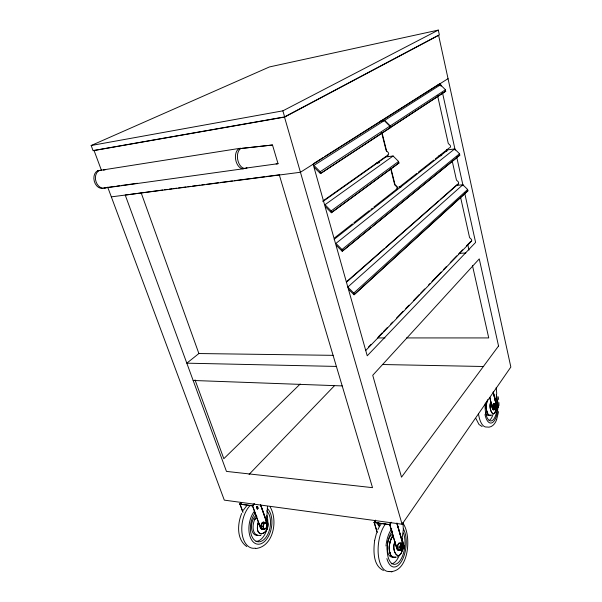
<?xml version="1.0" encoding="UTF-8"?>
<svg xmlns="http://www.w3.org/2000/svg" width="602" height="602" viewBox="0 0 602 602"><rect width="100%" height="100%" fill="white"/><g stroke="black" fill="none" stroke-linecap="round" stroke-linejoin="round"><path stroke-width="0.9" d="M402.768 547.564C402.106 546.006 404.22 543.892 404.506 546.383L403.664 548.708L402.67 547.226M404.506 546.383L404.205 547.948M267.469 506.448L266.927 516.245L265.813 521.482M495.243 406.147L495.882 407.689M495.423 406.485L495.431 405.357M495.709 405.853L496.048 407.584L495.807 406.914M496.545 406.207L496.695 407.17M498.057 407.403L497.801 405.266A1.272 0.512 -88.7 0 0 497.29 406.794A1.272 0.512 -88.7 0 0 497.959 407.72A1.272 0.512 -88.7 0 0 498.238 405.868L497.989 407.674L497.019 407.885M496.266 406.538C496.838 405.409 495.717 404.198 495.461 405.846M497.862 407.584L497.214 407.426L496.469 403.769C492.714 402.053 491.894 406.651 493.347 409.044L496.432 409.036L496.974 407.712L496.642 406.553M494.603 404.371L494.618 403.686M495.205 409.134L494.611 406.531L495.243 403.844L493.384 403.761M401.684 546.654L402.189 548.332M401.745 547.083L401.745 546.247M402.685 546.804L402.776 547.632M400.751 546.932L400.691 546.503M400.894 546.955L400.751 546.097M401.248 547.007L401.496 545.502M402.302 548.249L402.121 548.52C400.322 549.032 400.503 545.811 401.376 544.915M402.317 547.248C401.7 545.66 403.904 544.479 403.664 545.472M402.761 546.812L403.332 545.389L402.505 543.139L400.676 543.711L399.713 547.286L400.586 550.258L402.414 549.656L402.866 548.731L402.309 547.91M400.586 550.258L398.449 549.927L397.613 547.722L397.802 545.134L398.84 543.215L402.505 543.139M404.499 547.195L404.454 546.037L403.814 545.465A1.595 0.745 -83.6 0 0 403.039 547.549A1.595 0.745 -83.6 0 0 404.025 548.422A1.595 0.745 -83.6 0 0 404.454 546.037M496.206 405.605L496.364 407.411M496.198 405.876L496.198 406.847M496.597 406.207L496.642 405.628M497.034 406.23L497.162 405.439M493.076 406.049L493.181 405.47M493.136 406.049L493.271 405.259M495.296 406.147L495.341 405.567M495.732 406.169L496.025 405.146M404.303 547.18L404.002 545.45M495.724 404.958L495.514 407.268M495.408 406.094L495.454 405.71M495.83 405.733L495.867 406.922M496.259 405.748L496.989 408.051M496.695 405.771L496.74 406.96M496.703 406.154L496.838 405.281L497.132 405.65A2.641 1.061 -88.7 0 0 495.544 404.205A2.641 1.061 -88.7 0 0 495.296 408.374A2.641 1.061 -88.7 0 0 496.974 407.712L496.575 406.869M374.632 540.543L376.543 532.943M493.354 405.613L493.309 405.996L493.316 405.281M374.632 540.528C373.436 550.363 372.736 565.444 383.451 570.485M493.264 406.049L493.362 405.507M400.902 546.533L400.894 546.119M266.039 522.769L263.969 523.228L262.856 526.404L263.827 529.105L265.896 528.631L267.002 525.471L266.039 522.769L262.299 522.972L261.185 526.148L262.156 528.849L263.827 529.105M401.338 546.586L401.662 545.261L402.377 544.84M401.85 546.157L402.136 548.46M401.835 546.661L402.159 545.337L402.873 544.915M400.924 546.014L401.353 548.55M498.584 411.572L496.642 419.579M496.251 408.397C493.791 421.31 487.755 407.403 490.923 401.933C487.831 407.208 493.632 421.265 496.229 408.562M495.499 405.898L496.093 404.958M400.962 546.262L401.444 544.93M496.635 405.898L497.026 405.018L497.5 405.138M390.006 127.782L389.885 126.111L384.324 120.581L380.682 121.168M495.145 405.695L495.1 405.364M495.882 405.733L495.973 405.244L496.469 405.432M497.192 405.515L497.064 406.892L497.643 407.802M398.757 163.119L398.584 161.464L393.106 155.993L385.882 156.956L323.357 201.196M402.708 549.122C398.833 563.969 390.57 549.468 395.1 541.777C390.668 549.22 398.607 563.946 402.655 549.317M445.518 91.278L445.457 89.758L440.461 84.822L437.075 85.431M402.354 545.954L402.369 547.918M400.962 546.127L401 545.751M401.812 546.255L401.85 545.879M402.482 545.781L402.685 548.407M400.571 545.961L400.699 545.51M401.421 546.089L401.94 545.006L402.392 545.149M334.155 239.318L447.986 149.823L454.661 148.935L459.522 153.766L459.793 155.196L372.608 226.337M467.686 190.894L467.641 189.51L462.855 184.746L456.241 185.454M401.007 546.029L402.023 544.787M487.515 399.698C486.1 403.46 484.678 416.825 491.39 415.064M497.982 407.261L497.365 408.073M498.102 407.133L497.583 407.795M241.673 513.423C237.391 523.83 236.375 539.354 246.767 546.563M403.754 547.602L403.114 548.678L402.565 548.527M404.183 547.669L403.28 548.881M404.288 547.579L403.543 548.738M496.447 405.537L497.862 405.176M495.973 405.402L496.304 404.913L496.748 405.342M497.177 405.357C496.74 404.672 495.92 405.53 496.936 404.98M496.59 419.699C495.265 423.868 491.541 428.18 486.725 427.014A20.987 8.616 -88.7 0 1 478.432 413.363M401.918 545.894L402.159 545.359M390.239 127.775L320.452 173.609L314.56 167.717M377.875 529.564L379.426 526.569M445.736 91.263L390.299 127.586M402.821 548.497L403.513 548.038M496.266 407.321L496.341 407.735M495.905 407.72L496.244 406.937M497.621 407.381L497.147 407.772M399.924 549.935A6.14 2.882 -83.6 0 1 396.643 548.196L389.652 524.56L391.037 522.265M400.097 549.957A6.14 2.882 -83.6 0 1 396.816 548.219L389.833 524.583L391.217 522.295M377.236 532.747L374.113 522.431L375.52 520.173M377.168 531.965L374.286 522.453L375.648 520.271M391.759 528.804L390.352 530.941A21.153 9.971 -83.5 0 0 386.002 546.006M243.238 510.323L247.046 505.281M255.511 519.157L254.307 519.466M385.604 523.793L383.828 526.441A26.36 12.544 -83.4 0 0 378.387 555.465A26.36 12.544 -83.4 0 0 388.93 571.486M379.493 526.449L381.216 523.898M107.728 187.199L224.305 500.127L402.068 524.229L510.842 367.039L438.655 35.541M389.652 524.56L390.713 523.063M378.244 525.147L377.823 523.763L378.41 522.965L379.027 525.034L378.447 525.832L379.2 525.057L378.583 522.987L378.003 523.785L378.62 525.862M374.286 522.453L375.362 520.978M374.339 522.619L375.415 521.144M402.061 545.585L402.437 545.081M402.557 545.66L402.836 545.314L402.279 547.557M403.054 545.736L403.731 545.48M402.723 545.42L403.152 545.006M256.587 516.847L252.599 505.778L254.127 503.611M242.975 512.505L239.867 504.032L241.033 502.572M242.809 511.692L240.01 504.055L241.176 502.595M256.919 516.426C251.802 521.076 250.763 536.691 260.26 535.374M250.342 505.281L248.333 507.606A23.749 14.109 -80.5 0 0 242.252 534.659A23.749 14.109 -80.5 0 0 255.323 548.151M393.467 535.163C388.907 539.723 385.837 558.212 395.687 557.068M257.242 508.976C258.785 508.66 257.483 505.01 256.565 507.072L257.242 508.976L258.032 508.284M256.565 507.072L257.355 506.38M253.653 504.446L252.449 505.755L260.342 527.262A5.523 3.251 -80.7 0 0 264.037 528.94A8.518 5.027 -80.8 0 1 263.33 529.406L263.014 529.482M252.509 505.913L254.307 503.942M240.07 504.205L241.282 502.911M240.01 504.055L241.221 502.76M249.085 474.391L334.524 385.656M403.46 548.166L403.039 548.49M368.447 347.061L371.065 344.359M378.259 336.932L382.18 332.876M383.489 331.529L387.417 327.473M390.69 324.094L392.647 322.07M396.575 318.022L403.114 311.264M405.733 308.563L409.006 305.184M413.582 300.458L419.474 294.378M420.783 293.031L424.703 288.975M428.632 284.919L429.941 283.572M431.897 281.548L441.063 272.089M443.674 269.387L446.293 266.686M450.221 262.63L456.76 255.88M458.724 253.856L462.645 249.8M466.573 245.751L470.501 241.695A1.686 1.445 41.9 0 0 470.997 238.964L469.583 237.609L460.492 196.929M365.625 350.59L471.486 241.169M402.535 548.023L402.046 548.339M300.187 384.016L223.816 458.701L195.025 379.892M496.469 407.78L495.717 407.825M497.109 407.99L496.439 407.622M467.927 190.781L354.029 294.769L348.392 289.103M467.927 190.842L354.066 294.769L353.765 293.069L347.805 287.049L462.855 184.746M353.765 293.069L467.641 189.51M346.285 281.954L356.136 273.308M356.369 273.135L384.505 248.438M385.912 247.204L410.301 225.758M410.526 225.592L438.662 200.887M440.07 199.653L457.422 184.385A1.731 1.52 49.3 0 0 457.911 181.473L456.466 180.088L452.252 161.238M346.413 282.27L458.16 184.084M496.138 408.472L495.724 408.592M371.163 227.526L342.169 251.237L336.533 245.556M459.815 155.143L342.237 251.282L341.996 249.529L335.924 243.411L454.661 148.935M341.996 249.529L459.522 153.766M333.117 355.338L198.886 353.54L186.808 363.172L336.39 366.43M334.735 237.745L352.433 223.861M353.908 222.71L369.395 210.565M370.87 209.406L372.345 208.247M373.819 207.088L395.943 189.735A1.956 1.648 53.6 0 0 396.364 186.454L394.731 184.882L390.668 168.635M397.704 188.358L396.229 189.517A1.956 1.648 53.7 0 0 396.65 186.229L395.017 184.663L390.954 168.425M399.179 187.207L416.855 173.338M418.33 172.18L433.801 160.049M435.276 158.89L449.273 147.911A1.761 1.565 55.5 0 0 449.754 144.886L448.279 143.479L437.631 95.838M325.629 206.93L331.363 212.694L398.945 162.939M331.363 212.694L398.953 163.014M331.424 212.747L331.168 210.918L398.584 161.464M393.106 155.993L325.005 204.718L331.168 210.918M322.597 201.226L387.364 155.451A1.994 1.693 58.1 0 0 387.771 152.043L386.115 150.455L381.615 132.485M401.843 545.164L401.256 546.586L401.639 548.384M320.384 173.564L445.758 91.143M320.49 173.624L320.181 171.72L389.885 126.111M390.397 127.639L390.179 125.916L445.457 89.758M384.324 120.581L313.913 165.43L320.181 171.72M380.991 120.972L384.625 120.392L440.461 84.822M261.26 534.802L260.38 535.328M313.65 163.571L323.139 157.558M324.719 156.558L440.16 83.415M448.046 78.659L300.436 172.262L111.332 196.869M279.749 174.753L279.343 175.009L372.518 487.658L226.457 471.396L125.231 195.063L162.803 189.991M284.678 117.059L439.362 34.954L438.309 30.1L269.44 66.942L91.158 145.511L93.099 150.711L284.678 117.059L282.88 110.836L438.309 30.1M284.468 116.946L438.58 35.202M403.536 548.565L404.371 547.188L404.16 545.547M401.91 548.166L401.474 548.294M397.877 556.617L396.718 557.196M496.364 404.913L495.928 404.898M242.313 148.438L238.986 148.702A10.369 6.411 80.5 0 0 236.172 161.727A10.369 6.411 80.5 0 0 245.067 168.214M102.385 188.366A9.18 6.833 76.4 0 1 94.281 181.225A9.18 6.833 76.4 0 1 97.697 170.765L240.604 148.22M493.347 409.044L494.076 408.969M496.469 403.769L495.243 403.844M91.158 145.511L282.88 110.836M94.025 150.425L283.542 117.112M276.115 163.955L278.041 163.684L272.495 145.007L238.986 148.702L241.191 148.468M272.495 145.007L241.921 148.385M245.729 168.124L247.038 167.943A10.384 6.404 80.5 0 1 238.159 161.441A10.384 6.404 80.5 0 1 240.966 148.393M103.928 188.155L243.471 168.741M245.985 168.086L278.041 163.684M115.2 186.334L104.093 187.862L105.628 187.643A9.196 6.825 76.5 0 1 96.185 182.135A9.196 6.825 76.5 0 1 99.24 170.524M116.735 186.116L119.836 185.694M121.363 185.484L137.429 183.271M164.662 189.75L167.446 189.389M169.297 189.141L172.082 188.78M173.94 188.539L176.725 188.178M178.583 187.937L186.01 186.966M187.862 186.725L190.646 186.364M192.505 186.123L199.932 185.153M201.783 184.912L204.567 184.551M206.426 184.31L218.496 182.737M220.347 182.496L232.417 180.924M234.268 180.683L250.981 178.501M252.832 178.26L264.903 176.687M266.754 176.446L278.824 174.873M377.499 162.736L379.358 162.495M376.242 163.142L379.027 162.781M439.994 155.384L441.845 155.143M438.58 155.993L441.379 155.632M97.697 170.765L101.587 170.253M103.296 170.057L105.154 169.839M398.742 187.034L401.542 186.725M403.506 545.374L403.332 545.389A3.326 1.55 -83.6 0 0 401.173 543.99A3.326 1.55 -83.6 0 0 400.473 549.032A3.326 1.55 -83.6 0 0 402.888 548.678M459.311 253.367L465.85 252.983M402.851 548.813L402.068 548.452M402.106 548.347L401.271 548.189L400.827 546.94M403.603 548.58L402.806 547.986M377.537 337.925L385.009 337.925M406.508 337.925L488.741 337.925L472.472 265.587M382.548 364.519L483.684 366.505M193.144 380.472L342.192 385.912M493.151 392.143L495.627 402.302A4.884 1.972 -88.7 0 1 495.815 403.46M494.859 408.999A4.884 1.972 -88.7 0 1 492.173 407.411L489.704 397.41M493.896 409.864A7.533 3.048 -88.8 0 0 494.716 409.021A4.884 1.972 -88.7 0 1 492.015 407.403L491.3 404.296L492.21 406.516M492.745 406.448L494.611 406.531M255.632 548.55C273.519 546.706 278.177 520.369 270.147 506.967M391.165 571.802L391.917 571.877M389.201 571.591C409.149 572.856 411.813 535.389 403.024 523.356M239.867 504.032L252.599 505.778M374.113 522.431L389.833 524.583M239.927 504.183L252.652 505.928M374.158 522.596L389.885 524.748M254.985 518.457L255.888 518.593M260.658 505.161L266.242 520.549A5.523 3.251 -80.7 0 1 266.468 524.583M402.347 543.448A6.14 2.882 -83.6 0 0 402.001 540.566L401.82 540.543A6.14 2.882 -83.6 0 1 402.166 543.418M262.299 522.972L263.969 523.228M398.547 543.395L400.676 543.711M256.444 516.825L259.176 524.026M395.77 544.667L396.334 546.262M261.185 526.148L262.856 526.404M397.576 546.955L399.713 547.286M260.418 526.253L261.366 527.533M259.033 524.003L260.342 527.262M496.77 407.757L496.206 407.148M497.207 407.78L496.74 407.426M496.552 408.036L495.867 407.388M482.119 426.555L478.996 424.478L475.828 418.39M264.459 517.246L265.083 517.532M402.392 548.43L401.752 547.165M401.895 548.354L401.451 548.046M402.888 548.505L402.294 547.73M402.309 544.833L402.746 545.201M401.579 544.953L402.317 545.141M496.191 407.704L495.89 407.291M497.244 408.036L496.755 407.328M384.625 120.392L390.179 125.916M496.326 405.086L496.439 405.327M497.312 404.995L497.779 406.147M497.929 405.304L498.283 406.169M401.85 548.625L401.256 547.09M493.399 407.456L493.106 406.704M495.687 407.569L495.273 406.801M495.777 407.825L495.341 406.493M495.461 407.81L495.122 406.884M495.408 407.81L495.145 407.253M266.355 518.781C273.752 533.635 252.298 541.83 258.551 521.422C252.321 541.619 273.556 533.831 266.43 518.909M497.869 405.184L498.132 406.079M492.052 406.508L493.708 409.887M401.993 538.587C403.889 545.593 404.077 547.73 402.053 538.73M493.331 407.268L493.166 406.704M93.965 150.267L101.505 170.494M256.708 507.095L257.385 508.991M141.222 192.994L198.886 353.54M257.212 506.357L257.889 508.261M260.801 505.183L266.242 520.549M495.544 400.797L496.387 405.056L495.589 400.924M260.531 504.679L265.949 520.677M493.347 407.133L493.354 407.012M396.981 523.243L401.865 540.099L403.34 529.662L402.926 522.461M396.899 523.04L402.001 540.566M396.981 523.913L401.684 540.069M284.445 116.871L402.068 524.229M313.115 164.226L367.228 355.79L475.61 242.41L464.699 193.084M498.027 405.56L498.11 406.079M497.688 405.695L497.734 406.064M381.931 132.335L386.672 151.283M387.568 154.887L388.019 156.693M489.862 397.41L491.458 404.303M493.264 391.902L495.536 401.888L496.718 393.399L496.236 387.379M493.309 392.15L495.627 402.302M446.375 149.582L446.789 151.411M467.777 244.713L468.981 250.078M440.438 83.482L441.048 86.221M442.462 92.618L455.195 150.161M456.609 156.55L463.081 185.777M498.17 396.733L498.629 399.525M401.18 547L401.286 547.406M400.684 546.925L400.789 547.331M400.383 542.816L400.413 543.583M498.907 402.52L498.99 405.522M493.053 414.199A14.689 6.005 -88.7 0 1 489.148 420.482M488.764 415.229A9.278 3.793 -88.7 0 1 485.505 412.784M495.476 402.294A4.884 1.972 -88.7 0 1 495.664 403.453M491.082 415.282A9.466 3.853 -88.7 0 1 487.041 412.046A9.466 3.853 -88.7 0 1 486.928 401.504M494.016 408.871A2.641 1.069 -88.7 0 1 492.782 407.531A2.641 1.069 -88.7 0 1 493.158 404.228A2.641 1.069 -88.7 0 1 494.528 404.439M496.266 394.671A16.826 6.84 -88.7 0 1 497.937 405.628M497.846 408.224A16.826 6.84 -88.7 0 1 492.12 422.754A16.826 6.84 -88.7 0 1 484.971 414.522M496.191 397.877A14.719 5.982 -88.7 0 1 497.101 405.703M497.019 407.975A14.719 5.982 -88.7 0 1 489.802 420.738A14.719 5.982 -88.7 0 1 485.355 402.896M487.718 413.138A7.773 3.176 -88.7 0 1 486.747 401.632M266.897 515.485A16.623 9.85 -80.5 0 1 265.745 532.514A16.623 9.85 -80.5 0 1 255.993 541.386M257.551 535.201A10.505 6.223 -80.5 0 1 251.824 530.008A10.505 6.223 -80.5 0 1 253.615 518.412L254.42 517.208A10.505 6.223 -80.5 0 1 256.256 515.41M266.092 520.527A5.523 3.251 -80.7 0 1 266.468 523.13M260.192 527.239A5.523 3.251 -80.7 0 0 263.894 528.917A3.559 2.092 -80.7 0 1 261.298 527.668A3.559 2.092 -80.7 0 1 262.088 523.108A3.559 2.092 -80.7 0 1 264.857 522.897M267.581 508.743A19.046 11.242 -80.6 0 1 268.612 536.036A19.046 11.242 -80.6 0 1 251.493 539.693A19.046 11.242 -80.6 0 1 254.067 511.64M263.668 528.849A3.559 2.092 -80.7 0 1 261.148 527.645A3.559 2.092 -80.7 0 1 261.93 523.085A3.559 2.092 -80.7 0 1 264.699 522.875M266.716 510.797A16.653 9.835 -80.6 0 1 267.634 534.651A16.653 9.835 -80.6 0 1 252.674 537.895A16.653 9.835 -80.6 0 1 254.894 513.363M399.013 555.97A18.451 8.752 -83.4 0 1 391.292 563.796M392.662 556.873A11.656 5.531 -83.4 0 1 387.319 545.171M387.568 543.343A11.656 5.531 -83.4 0 1 389.073 538.354L389.78 536.992A11.656 5.531 -83.4 0 1 392.278 534.283M400.052 549.897A9.466 4.455 -83.6 0 1 399.427 550.491M395.446 557.204A11.897 5.621 -83.4 0 1 389.434 550.341A11.897 5.621 -83.4 0 1 393.016 535.629M398.705 549.611A3.319 1.558 -83.5 0 1 397.704 545.555A3.319 1.558 -83.5 0 1 399.991 543.252M403.483 529.03A21.153 9.971 -83.5 0 1 401.827 560.808A21.153 9.971 -83.5 0 1 386.883 558.573M403.445 532.981A18.496 8.721 -83.5 0 1 400.691 559.694A18.496 8.721 -83.5 0 1 388.207 557.429A18.496 8.721 -83.5 0 1 392.323 530.964M390.502 553.358A9.767 4.62 -83.4 0 1 390.043 552.35M389.682 551.169A9.767 4.62 -83.4 0 1 390.811 539.663L391.398 538.527A9.767 4.62 -83.4 0 1 392.052 537.563M498.539 346L401.511 477.175L372.736 375.294L479.26 258.898L498.539 346M266.355 527.766A2.995 1.753 -80.7 0 0 265.678 523.025A2.995 1.753 -80.7 0 0 263.383 527.111A2.995 1.753 -80.7 0 0 266.355 527.766"/></g></svg>
